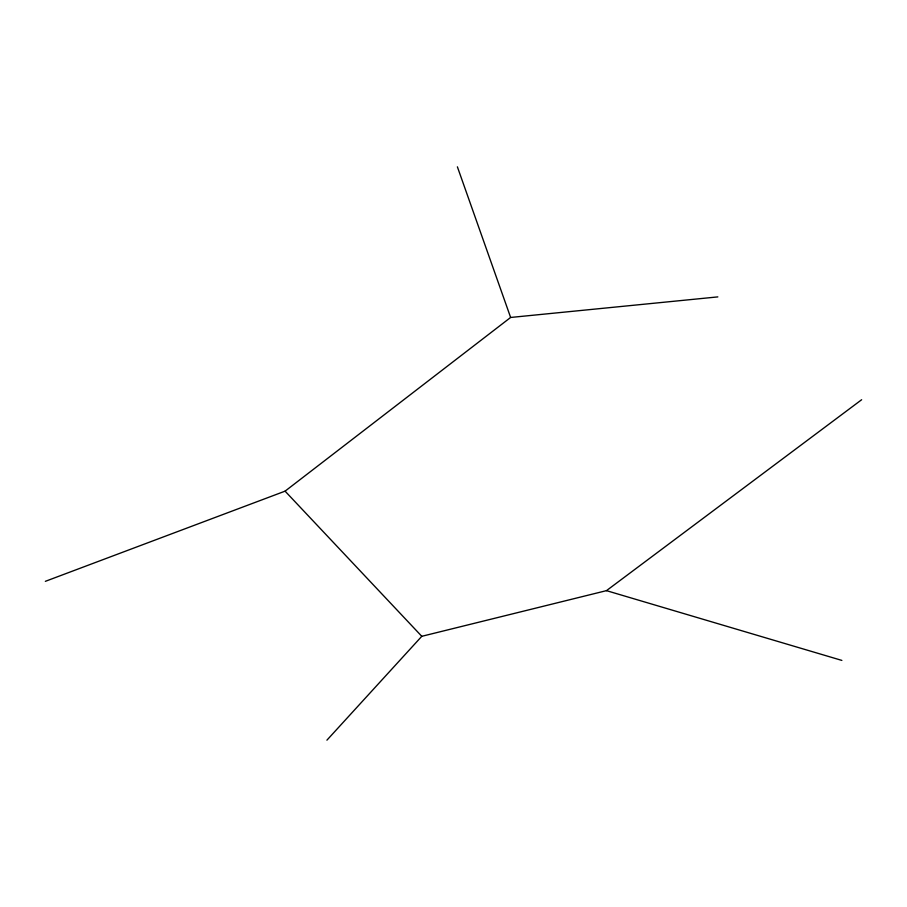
<?xml version="1.0" encoding="UTF-8"?>
<svg xmlns="http://www.w3.org/2000/svg" width="907" height="907" viewBox="0 0 907 907"><rect width="100%" height="100%" fill="white"/><g stroke="black" fill="none" stroke-linecap="round" stroke-linejoin="round"><path stroke-width="1.36" d="M326.917 740.169L421.789 636.306L606.466 590.65L861.65 399.726M45.35 581.33L285.081 491.152L510.63 317.461L717.845 296.895M606.466 590.65L841.866 660.409M285.081 491.152L421.789 636.306M457.389 166.831L510.63 317.461"/></g></svg>
